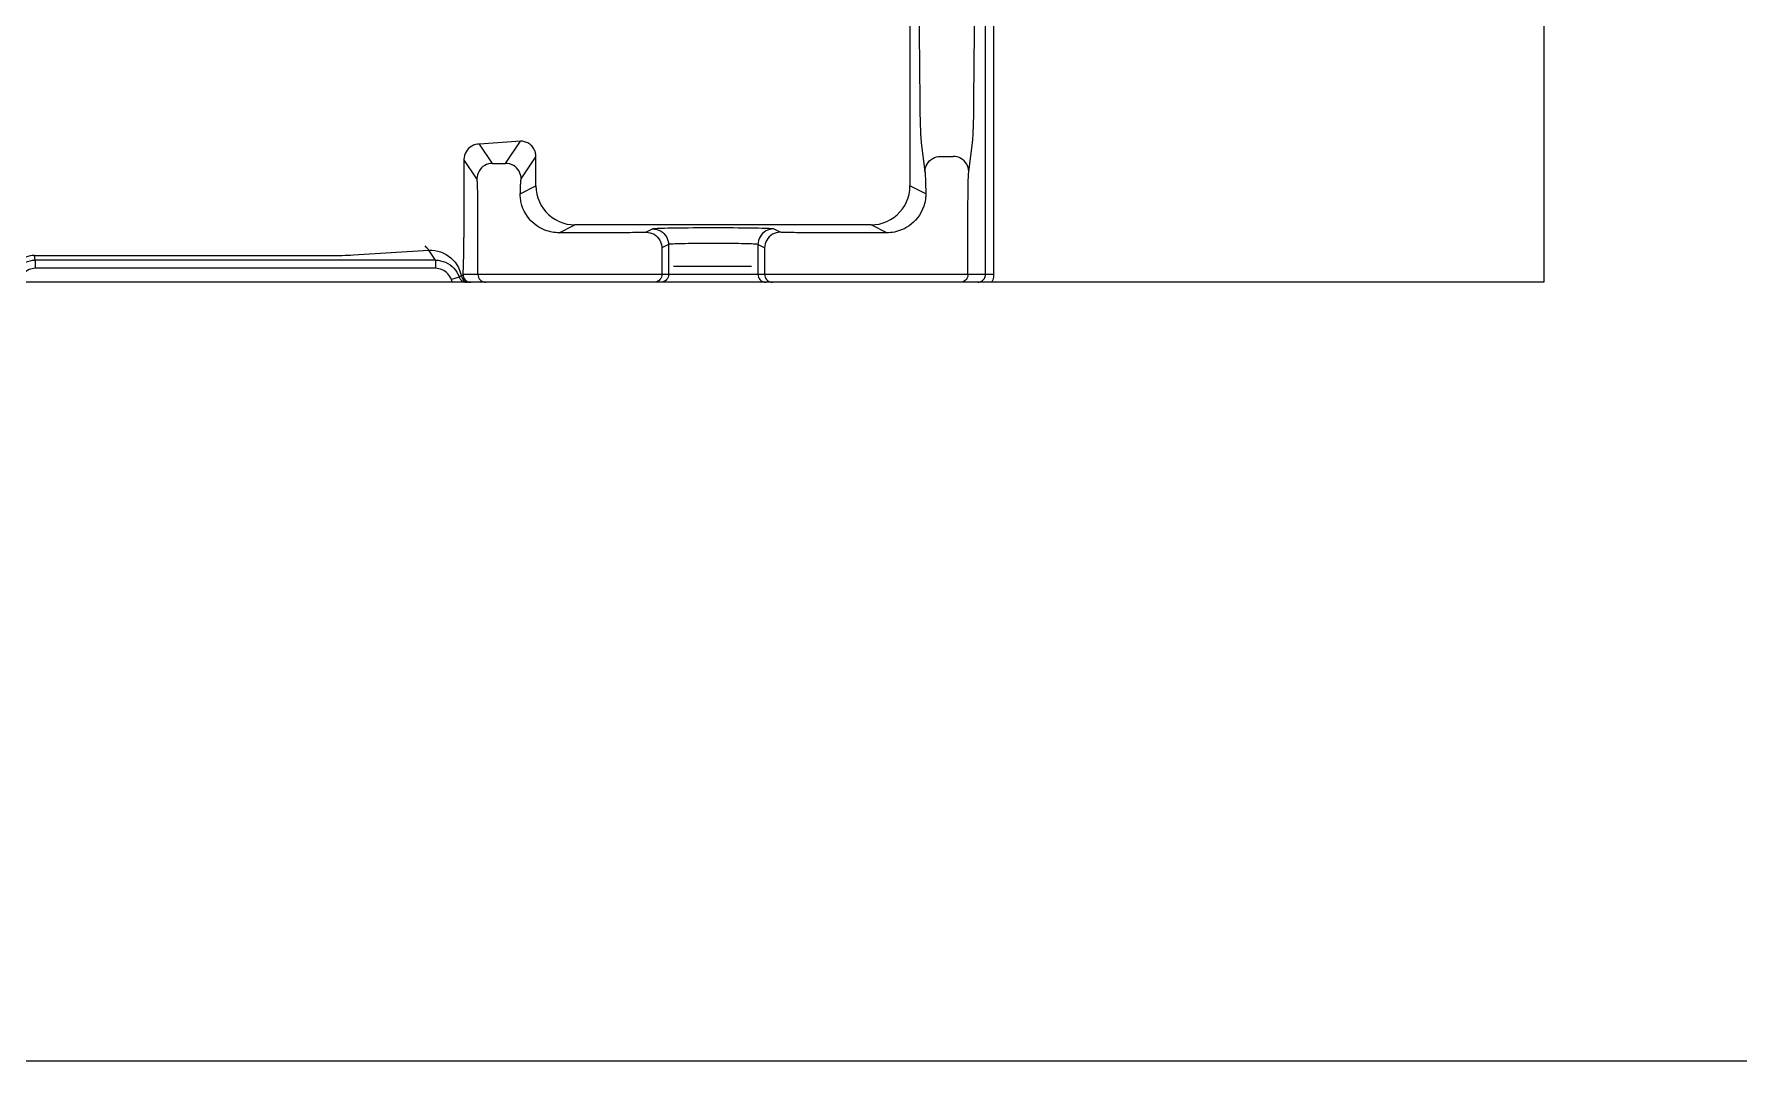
# Model space of a CAD drawing. Header units: millimetres. Extents: x 100 to 940, y 100 to 694.
# Drawn here: x 603.852 to 607.956, y 498.831 to 501.303 of the extents above; entities that cross this region are included whole.
import ezdxf

# ---------------------------------------------------------------- set-up
doc = ezdxf.new("R2010")
doc.units = ezdxf.units.MM
for name, color, linetype, lineweight in [('DTM_CURVE', 7, 'Continuous', 9), ('OUTLINE', 6, 'Continuous', 9), ('PAREDE', 7, 'Continuous', 9)]:
    doc.layers.add(name, color=color, linetype=linetype, lineweight=lineweight)

msp = doc.modelspace()

# ---------------------------------------------------------------- linework, layer by layer
at = {"color": 9, "linetype": 'Continuous'}
for p, q in [((606.1144, 501.1445), (606.1302, 502.7553)), ((605.9696, 502.5944), (605.9839, 501.1407)), ((605.9602, 502.3619), (605.9602, 500.9375)), ((605.9839, 501.1407), (605.984, 501.1328)), ((605.984, 501.1328), (605.9841, 501.1246)), ((605.9841, 501.1246), (605.9842, 501.1162)), ((605.9842, 501.1162), (605.9844, 501.1077)), ((606.1139, 501.1116), (606.1141, 501.1201)), ((606.1141, 501.1201), (606.1142, 501.1285)), ((606.1142, 501.1285), (606.1143, 501.1367)), ((606.1143, 501.1367), (606.1144, 501.1445)), ((605.0226, 501.0453), (604.9241, 501.0383)), ((604.9552, 500.9917), (604.9241, 501.0383)), ((604.9868, 500.9917), (605.0226, 501.0453)), ((605.9874, 501.0411), (605.9964, 500.9722)), ((604.8866, 501.0009), (604.8866, 500.8134)), ((604.9177, 500.9543), (604.8866, 501.0009)), ((604.9552, 500.9917), (604.9868, 500.9917)), ((605.0243, 500.9543), (605.06, 501.0078)), ((605.06, 500.9375), (605.06, 501.0078)), ((606.0339, 501.0085), (606.0644, 501.0085)), ((605.0222, 500.9186), (605.06, 500.9375)), ((605.9982, 500.9185), (605.9602, 500.9375)), ((604.9202, 500.7243), (604.9202, 500.8794)), ((606.0999, 500.7243), (606.0999, 500.8998)), ((605.1156, 500.8247), (605.1537, 500.8438)), ((605.8665, 500.8438), (605.1537, 500.8438)), ((605.3414, 500.834), (605.3254, 500.826)), ((605.6478, 500.826), (605.6319, 500.834)), ((605.9045, 500.8247), (605.717, 500.8247)), ((605.9045, 500.8247), (605.8665, 500.8438)), ((604.6203, 500.7714), (604.802, 500.7827)), ((604.7974, 500.7887), (604.7934, 500.7931)), ((604.7986, 500.7875), (604.7974, 500.7887)), ((604.8178, 500.7587), (604.802, 500.7827)), ((604.8863, 500.7813), (604.8864, 500.7871)), ((604.8864, 500.7871), (604.8865, 500.7927)), ((604.8865, 500.7982), (604.8866, 500.8035)), ((604.8865, 500.7927), (604.8865, 500.7982)), ((604.8866, 500.8086), (604.8866, 500.8134)), ((604.8866, 500.8035), (604.8866, 500.8086)), ((605.3789, 500.7965), (605.3629, 500.7885)), ((605.3629, 500.7885), (605.3629, 500.7243)), ((605.3789, 500.7965), (605.3789, 500.7243)), ((605.5944, 500.7965), (605.5944, 500.7243)), ((605.6104, 500.7885), (605.5944, 500.7965)), ((605.6104, 500.7885), (605.6104, 500.7243)), ((603.8526, 500.7701), (604.5798, 500.7701)), ((603.8541, 500.7587), (603.8526, 500.7701)), ((603.8541, 500.7587), (603.8541, 500.7391)), ((604.8178, 500.7587), (604.8178, 500.7391)), ((604.8851, 500.7373), (604.8853, 500.7422)), ((604.8853, 500.7422), (604.8855, 500.7473)), ((604.8855, 500.7473), (604.8857, 500.7527)), ((604.8857, 500.7527), (604.8858, 500.7582)), ((604.8858, 500.7582), (604.886, 500.7639)), ((604.886, 500.7639), (604.8861, 500.7696)), ((604.8861, 500.7696), (604.8862, 500.7755)), ((604.8862, 500.7755), (604.8863, 500.7813)), ((606.1617, 500.7243), (604.8844, 500.7243)), ((604.8849, 500.7327), (604.8851, 500.7373)), ((604.8999, 500.7059), (604.9031, 500.7056))]:
    msp.add_line(p, q, dxfattribs=at)
at = {"color": 7, "linetype": 'Continuous'}
for p, q in [((606.1421, 500.7243), (606.1421, 501.9386)), ((604.8178, 500.7587), (603.8541, 500.7587))]:
    msp.add_line(p, q, dxfattribs=at)
at = {"color": 9, "linetype": 'Continuous'}
for points in [[(606.1019, 500.9722), (606.1109, 501.0411), (606.111, 501.0422), (606.1111, 501.0435), (606.1112, 501.0449), (606.1114, 501.0465), (606.1115, 501.0482), (606.1117, 501.0501), (606.1118, 501.0522), (606.112, 501.0545), (606.1121, 501.057), (606.1123, 501.0596), (606.1124, 501.0625), (606.1125, 501.0654), (606.1127, 501.0686), (606.1128, 501.0719), (606.113, 501.0754), (606.1131, 501.079), (606.1132, 501.0828), (606.1133, 501.0866), (606.1134, 501.0906), (606.1136, 501.0947), (606.1137, 501.0988), (606.1138, 501.1031), (606.1139, 501.1073), (606.1139, 501.1116)], [(605.9844, 501.1077), (605.9846, 501.0993), (605.9847, 501.0952), (605.9848, 501.0911), (605.9849, 501.0871), (605.985, 501.0833), (605.9852, 501.0795), (605.9853, 501.0759), (605.9854, 501.0724), (605.9856, 501.069), (605.9857, 501.0658), (605.9858, 501.0628), (605.986, 501.06), (605.9861, 501.0573), (605.9863, 501.0548), (605.9864, 501.0525), (605.9866, 501.0504), (605.9867, 501.0484), (605.9869, 501.0466), (605.987, 501.045), (605.9871, 501.0435), (605.9873, 501.0422), (605.9874, 501.0411)], [(604.9241, 501.0383), (604.9192, 501.038), (604.9144, 501.0371), (604.9098, 501.0355), (604.9054, 501.0333), (604.9013, 501.0306), (604.8976, 501.0274), (604.8944, 501.0237), (604.8917, 501.0196), (604.8895, 501.0152), (604.8879, 501.0106), (604.887, 501.0058), (604.8866, 501.0009)], [(605.06, 501.0078), (605.0599, 501.0103), (605.0596, 501.013), (605.0592, 501.0157), (605.0585, 501.0184), (605.0576, 501.0212), (605.0564, 501.0239), (605.055, 501.0266), (605.0534, 501.0291), (605.0516, 501.0316), (605.0496, 501.0338), (605.0475, 501.0359), (605.0452, 501.0378), (605.0428, 501.0395), (605.0402, 501.041), (605.0377, 501.0422), (605.0351, 501.0432), (605.0324, 501.044), (605.0299, 501.0446), (605.0274, 501.045), (605.0249, 501.0453), (605.0226, 501.0453)], [(604.9552, 500.9917), (604.9503, 500.9914), (604.9455, 500.9904), (604.9409, 500.9888), (604.9365, 500.9867), (604.9324, 500.9839), (604.9287, 500.9807), (604.9255, 500.977), (604.9228, 500.973), (604.9206, 500.9686), (604.919, 500.9639), (604.918, 500.9591), (604.9177, 500.9543)], [(605.0243, 500.9543), (605.024, 500.9591), (605.023, 500.9639), (605.0214, 500.9686), (605.0193, 500.973), (605.0165, 500.977), (605.0133, 500.9807), (605.0096, 500.9839), (605.0055, 500.9867), (605.0012, 500.9888), (604.9965, 500.9904), (604.9917, 500.9914), (604.9868, 500.9917)], [(605.9964, 500.9722), (605.9967, 500.977), (605.9977, 500.9816), (605.9993, 500.986), (606.0015, 500.9903), (606.0042, 500.9942), (606.0075, 500.9977), (606.0111, 501.0009), (606.0152, 501.0035), (606.0196, 501.0056), (606.0242, 501.0072), (606.029, 501.0081), (606.0339, 501.0085)], [(606.1019, 500.9722), (606.1015, 500.977), (606.1005, 500.9816), (606.0989, 500.986), (606.0968, 500.9903), (606.094, 500.9942), (606.0908, 500.9977), (606.0871, 501.0009), (606.0831, 501.0035), (606.0787, 501.0056), (606.0741, 501.0072), (606.0693, 501.0081), (606.0644, 501.0085)], [(604.9202, 500.8794), (604.9202, 500.8855), (604.9202, 500.8915), (604.9201, 500.8975), (604.92, 500.9035), (604.92, 500.9095), (604.9199, 500.9153), (604.9198, 500.9208), (604.9196, 500.926), (604.9195, 500.9309), (604.9193, 500.9354), (604.9191, 500.9395), (604.9189, 500.9431), (604.9188, 500.9463), (604.9185, 500.9489), (604.9183, 500.951), (604.9181, 500.9526), (604.9179, 500.9537), (604.9177, 500.9543)], [(605.0222, 500.9186), (605.0223, 500.9214), (605.0223, 500.9241), (605.0224, 500.9267), (605.0225, 500.9294), (605.0226, 500.9319), (605.0227, 500.9344), (605.0228, 500.9368), (605.0229, 500.9391), (605.023, 500.9412), (605.0231, 500.9432), (605.0232, 500.9451), (605.0233, 500.9468), (605.0234, 500.9483), (605.0235, 500.9496), (605.0236, 500.9508), (605.0238, 500.9517), (605.0239, 500.9525), (605.024, 500.9532), (605.0241, 500.9537), (605.0242, 500.9541), (605.0243, 500.9543)], [(605.9964, 500.9722), (605.9966, 500.9701), (605.9968, 500.9673), (605.997, 500.9641), (605.9972, 500.9602), (605.9974, 500.9558), (605.9976, 500.9511), (605.9978, 500.946), (605.9979, 500.9406), (605.998, 500.9352), (605.9981, 500.9297), (605.9982, 500.9241), (605.9982, 500.9185)], [(606.0999, 500.8998), (606.1, 500.9064), (606.1, 500.9128), (606.1, 500.9191), (606.1001, 500.9253), (606.1002, 500.9314), (606.1003, 500.9372), (606.1004, 500.9428), (606.1006, 500.948), (606.1007, 500.9529), (606.1009, 500.9573), (606.1011, 500.9613), (606.1013, 500.9648), (606.1015, 500.9678), (606.1017, 500.9703), (606.1019, 500.9722)], [(605.0261, 500.8905), (605.0252, 500.8937), (605.0244, 500.8969), (605.0237, 500.9), (605.0231, 500.9032), (605.0227, 500.9064), (605.0224, 500.9095), (605.0222, 500.9126), (605.0222, 500.9156), (605.0222, 500.9186)], [(605.06, 500.9375), (605.0605, 500.9277), (605.062, 500.918), (605.0646, 500.9085), (605.0681, 500.8994), (605.0725, 500.8906), (605.0779, 500.8824), (605.084, 500.8748), (605.091, 500.8679), (605.0986, 500.8617), (605.1068, 500.8563), (605.1156, 500.8519), (605.1247, 500.8484), (605.1342, 500.8458), (605.1439, 500.8443), (605.1537, 500.8438)], [(605.8665, 500.8438), (605.8763, 500.8443), (605.886, 500.8458), (605.8954, 500.8484), (605.9046, 500.8519), (605.9133, 500.8563), (605.9215, 500.8617), (605.9292, 500.8679), (605.9361, 500.8748), (605.9423, 500.8824), (605.9476, 500.8906), (605.9521, 500.8994), (605.9556, 500.9085), (605.9581, 500.918), (605.9597, 500.9277), (605.9602, 500.9375)], [(605.9974, 500.9051), (605.9958, 500.8969), (605.9935, 500.8889), (605.9906, 500.8813), (605.9871, 500.874), (605.983, 500.8672), (605.9786, 500.8609), (605.9738, 500.8552), (605.9687, 500.8501), (605.9635, 500.8456), (605.9583, 500.8416), (605.953, 500.8382), (605.9478, 500.8353), (605.9426, 500.8328), (605.9375, 500.8307), (605.9324, 500.829), (605.9275, 500.8276), (605.9227, 500.8265), (605.918, 500.8257), (605.9134, 500.8252), (605.9089, 500.8248), (605.9045, 500.8247)], [(605.9982, 500.9185), (605.9982, 500.9162), (605.9982, 500.9139), (605.9981, 500.9117), (605.9979, 500.9095), (605.9977, 500.9073), (605.9974, 500.9051)], [(605.1156, 500.8247), (605.1116, 500.8248), (605.1075, 500.8251), (605.1033, 500.8255), (605.0991, 500.8262), (605.0947, 500.8271), (605.0903, 500.8282), (605.0857, 500.8296), (605.0811, 500.8313), (605.0764, 500.8333), (605.0716, 500.8357), (605.0668, 500.8384), (605.062, 500.8415), (605.0572, 500.8451), (605.0525, 500.8491), (605.0479, 500.8536), (605.0434, 500.8586), (605.0392, 500.8641), (605.0352, 500.8701), (605.0317, 500.8765), (605.0287, 500.8833), (605.0261, 500.8905)], [(605.3254, 500.826), (605.3251, 500.8259), (605.3242, 500.8258), (605.3227, 500.8257), (605.3207, 500.8256), (605.3182, 500.8255), (605.3152, 500.8254), (605.3115, 500.8253), (605.3074, 500.8252), (605.3028, 500.8251), (605.2977, 500.825), (605.2923, 500.825), (605.2866, 500.8249), (605.2807, 500.8249), (605.2745, 500.8248), (605.2684, 500.8248), (605.2624, 500.8248), (605.2564, 500.8247), (605.1156, 500.8247)], [(605.3254, 500.826), (605.3303, 500.8257), (605.3351, 500.8247), (605.3398, 500.8231), (605.3442, 500.821), (605.3482, 500.8182), (605.3519, 500.815), (605.3552, 500.8113), (605.3579, 500.8073), (605.36, 500.8029), (605.3616, 500.7982), (605.3626, 500.7934), (605.3629, 500.7885)], [(605.6319, 500.834), (605.6308, 500.8342), (605.6288, 500.8344), (605.6258, 500.8346), (605.6217, 500.8348), (605.6166, 500.835), (605.6106, 500.8352), (605.6037, 500.8354), (605.5959, 500.8356), (605.5874, 500.8357), (605.5781, 500.8359), (605.5682, 500.836), (605.5577, 500.8361), (605.5467, 500.8362), (605.5352, 500.8363), (605.5234, 500.8364), (605.5114, 500.8364), (605.4991, 500.8364), (605.4867, 500.8364), (605.4744, 500.8364), (605.462, 500.8364), (605.45, 500.8364), (605.4382, 500.8363), (605.4267, 500.8362), (605.4157, 500.8361), (605.4052, 500.836), (605.3952, 500.8359), (605.386, 500.8357), (605.3775, 500.8356), (605.3697, 500.8354), (605.3627, 500.8352), (605.3567, 500.835), (605.3516, 500.8348), (605.3475, 500.8346), (605.3444, 500.8344), (605.3424, 500.8342), (605.3414, 500.834)], [(605.3414, 500.834), (605.3463, 500.8337), (605.3511, 500.8327), (605.3557, 500.8311), (605.3601, 500.829), (605.3642, 500.8262), (605.3679, 500.823), (605.3711, 500.8193), (605.3739, 500.8152), (605.376, 500.8108), (605.3776, 500.8062), (605.3786, 500.8014), (605.3789, 500.7965)], [(605.6319, 500.834), (605.627, 500.8337), (605.6222, 500.8327), (605.6175, 500.8311), (605.6131, 500.829), (605.609, 500.8262), (605.6054, 500.823), (605.6021, 500.8193), (605.5994, 500.8152), (605.5972, 500.8108), (605.5957, 500.8062), (605.5947, 500.8014), (605.5944, 500.7965)], [(605.6478, 500.826), (605.6429, 500.8257), (605.6381, 500.8247), (605.6335, 500.8231), (605.6291, 500.821), (605.625, 500.8182), (605.6213, 500.815), (605.6181, 500.8113), (605.6154, 500.8073), (605.6132, 500.8029), (605.6116, 500.7982), (605.6107, 500.7934), (605.6104, 500.7885)], [(605.717, 500.8247), (605.7111, 500.8248), (605.7052, 500.8248), (605.6992, 500.8248), (605.6931, 500.8248), (605.6872, 500.8249), (605.6816, 500.825), (605.6761, 500.825), (605.671, 500.8251), (605.6664, 500.8252), (605.6621, 500.8253), (605.6584, 500.8254), (605.6553, 500.8255), (605.6527, 500.8256), (605.6507, 500.8257), (605.6492, 500.8258), (605.6482, 500.8259), (605.6478, 500.826)], [(604.802, 500.7827), (604.802, 500.783), (604.8019, 500.7832), (604.8018, 500.7835), (604.8016, 500.7838), (604.8014, 500.7842), (604.8011, 500.7845), (604.8008, 500.7849), (604.8004, 500.7854), (604.8, 500.7859), (604.7996, 500.7864), (604.7991, 500.7869), (604.7986, 500.7875)], [(604.802, 500.7827), (604.8093, 500.7827), (604.8165, 500.782), (604.8236, 500.7806), (604.8305, 500.7785), (604.8372, 500.7758), (604.8436, 500.7725), (604.8497, 500.7686), (604.8553, 500.7641), (604.8606, 500.7591), (604.8653, 500.7536), (604.8695, 500.7477), (604.8731, 500.7414), (604.8762, 500.7347), (604.8786, 500.7278), (604.8803, 500.7208)], [(605.5944, 500.7965), (605.5937, 500.7967), (605.5921, 500.7969), (605.5898, 500.7971), (605.5868, 500.7974), (605.583, 500.7975), (605.5785, 500.7977), (605.5734, 500.7979), (605.5676, 500.7981), (605.5613, 500.7982), (605.5544, 500.7984), (605.5471, 500.7985), (605.5393, 500.7986), (605.5311, 500.7987), (605.5226, 500.7988), (605.5139, 500.7989), (605.5049, 500.7989), (605.4958, 500.7989), (605.4867, 500.7989), (605.4775, 500.7989), (605.4684, 500.7989), (605.4595, 500.7989), (605.4507, 500.7988), (605.4422, 500.7987), (605.434, 500.7986), (605.4263, 500.7985), (605.4189, 500.7984), (605.412, 500.7982), (605.4057, 500.7981), (605.3999, 500.7979), (605.3948, 500.7977), (605.3903, 500.7976), (605.3865, 500.7974), (605.3834, 500.7971), (605.3811, 500.7969), (605.3796, 500.7967), (605.3789, 500.7965)], [(603.8526, 500.7701), (603.8472, 500.7698), (603.8419, 500.769), (603.8366, 500.7677), (603.8315, 500.766), (603.8266, 500.7637), (603.8219, 500.761), (603.8175, 500.7579), (603.8135, 500.7544), (603.8098, 500.7506), (603.8065, 500.7464), (603.8036, 500.742), (603.8012, 500.7373), (603.7992, 500.7324), (603.7978, 500.7273), (603.7968, 500.7222)], [(604.5798, 500.7701), (604.5866, 500.7701), (604.5934, 500.7703), (604.6002, 500.7704), (604.6069, 500.7707), (604.6136, 500.771), (604.6203, 500.7714)], [(604.8804, 500.7208), (604.8798, 500.7206), (604.8794, 500.7204), (604.8789, 500.7202), (604.8784, 500.72), (604.878, 500.7198), (604.8775, 500.7195), (604.8771, 500.7193), (604.8766, 500.7191), (604.8762, 500.7189), (604.8757, 500.7187), (604.8753, 500.7184), (604.8749, 500.7182)], [(604.8803, 500.7208), (604.8811, 500.718), (604.8823, 500.7154), (604.8838, 500.713), (604.8857, 500.7108), (604.8879, 500.709), (604.8904, 500.7075), (604.8931, 500.7064), (604.8959, 500.7058), (604.8987, 500.7056)], [(604.8819, 500.7217), (604.8817, 500.7215), (604.8816, 500.7214), (604.8814, 500.7213), (604.8813, 500.7213), (604.8812, 500.7212), (604.881, 500.7211), (604.8809, 500.721), (604.8808, 500.721), (604.8807, 500.7209), (604.8806, 500.7209), (604.8805, 500.7208), (604.8804, 500.7208)], [(604.8844, 500.7243), (604.8843, 500.7241), (604.8841, 500.7238), (604.8839, 500.7236), (604.8837, 500.7234), (604.8835, 500.7231), (604.8833, 500.7229), (604.8831, 500.7227), (604.8829, 500.7225), (604.8828, 500.7224), (604.8826, 500.7222), (604.8824, 500.7221), (604.8822, 500.7219), (604.8819, 500.7217)], [(604.8844, 500.7243), (604.8845, 500.7263), (604.8847, 500.7284), (604.8848, 500.7305), (604.8849, 500.7327)], [(604.8844, 500.7243), (604.8847, 500.7211), (604.8855, 500.7179), (604.8869, 500.7149), (604.8888, 500.7123), (604.8911, 500.71), (604.8938, 500.7081), (604.8967, 500.7067), (604.8999, 500.7059)], [(604.9202, 500.7243), (604.9205, 500.7211), (604.9213, 500.7179), (604.9227, 500.7149), (604.9246, 500.7123), (604.9269, 500.71), (604.9296, 500.7081), (604.9325, 500.7067), (604.9357, 500.7059), (604.9389, 500.7056)], [(605.3629, 500.7243), (605.3626, 500.7211), (605.3618, 500.7179), (605.3604, 500.7149), (605.3585, 500.7123), (605.3562, 500.71), (605.3535, 500.7081), (605.3506, 500.7067), (605.3474, 500.7059), (605.3442, 500.7056)], [(605.3789, 500.7243), (605.3786, 500.7211), (605.3778, 500.7179), (605.3764, 500.7149), (605.3745, 500.7123), (605.3722, 500.71), (605.3695, 500.7081), (605.3666, 500.7067), (605.3634, 500.7059), (605.3601, 500.7056)], [(605.5944, 500.7243), (605.5947, 500.7211), (605.5955, 500.7179), (605.5969, 500.7149), (605.5988, 500.7123), (605.6011, 500.71), (605.6037, 500.7081), (605.6067, 500.7067), (605.6099, 500.7059), (605.6131, 500.7056)], [(605.6104, 500.7243), (605.6106, 500.7211), (605.6115, 500.7179), (605.6129, 500.7149), (605.6147, 500.7123), (605.6171, 500.71), (605.6197, 500.7081), (605.6227, 500.7067), (605.6258, 500.7059), (605.6291, 500.7056)], [(606.0999, 500.7243), (606.0997, 500.7211), (606.0988, 500.7179), (606.0974, 500.7149), (606.0956, 500.7123), (606.0933, 500.71), (606.0906, 500.7081), (606.0876, 500.7067), (606.0845, 500.7059), (606.0812, 500.7056)]]:
    msp.add_lwpolyline(points, dxfattribs=at)
at = {"color": 7, "linetype": 'Continuous'}
for points in [[(603.801, 500.7188), (603.8031, 500.7245), (603.8058, 500.73), (603.809, 500.735), (603.8126, 500.7396), (603.8166, 500.7438), (603.821, 500.7475), (603.8259, 500.7508), (603.8311, 500.7536), (603.8366, 500.7558), (603.8423, 500.7574), (603.8481, 500.7584), (603.8541, 500.7587)], [(604.8178, 500.7587), (604.8241, 500.7584), (604.8303, 500.7574), (604.8364, 500.7558), (604.8422, 500.7536), (604.8478, 500.7508), (604.853, 500.7474), (604.8578, 500.7436), (604.8622, 500.7393), (604.8662, 500.7346), (604.8696, 500.7295), (604.8725, 500.724), (604.8756, 500.7165)], [(604.8756, 500.7165), (604.8764, 500.7148), (604.8775, 500.7132), (604.8788, 500.7117), (604.8802, 500.7103), (604.8817, 500.709), (604.8834, 500.708), (604.8852, 500.7071), (604.887, 500.7064), (604.8889, 500.7059), (604.8908, 500.7057), (604.8926, 500.7056)], [(606.1233, 500.7056), (606.1258, 500.7057), (606.1282, 500.7062), (606.1305, 500.707), (606.1327, 500.7081), (606.1347, 500.7094), (606.1366, 500.711), (606.1382, 500.7129), (606.1395, 500.7149), (606.1406, 500.717), (606.1414, 500.7194), (606.1419, 500.7218), (606.1421, 500.7243)]]:
    msp.add_lwpolyline(points, dxfattribs=at)
at = {"layer": 'DTM_CURVE', "color": 4, "linetype": 'Continuous'}
msp.add_line((605.5788, 500.7431), (605.3913, 500.7431), dxfattribs=at)
at = {"layer": 'OUTLINE'}
for p, q in [((606.1617, 501.9386), (606.1617, 500.7243)), ((604.8178, 500.7391), (603.8541, 500.7391)), ((604.8563, 500.7118), (604.8547, 500.7156)), ((604.8749, 500.7182), (604.8563, 500.7118)), ((606.1568, 500.7056), (604.8591, 500.7056))]:
    msp.add_line(p, q, dxfattribs=at)
for points in [[(603.8541, 500.7391), (603.8504, 500.7389), (603.8467, 500.7382), (603.8431, 500.7373), (603.8396, 500.7359), (603.8362, 500.7341), (603.8331, 500.732), (603.8301, 500.7295), (603.8274, 500.7267), (603.825, 500.7236), (603.8229, 500.7203), (603.8212, 500.7167), (603.8198, 500.7129)], [(604.8547, 500.7156), (604.8528, 500.7193), (604.8505, 500.7228), (604.8478, 500.726), (604.8448, 500.7289), (604.8415, 500.7315), (604.8379, 500.7337), (604.8341, 500.7356), (604.8302, 500.7371), (604.8261, 500.7382), (604.822, 500.7388), (604.8178, 500.7391)], [(604.8591, 500.7056), (604.8585, 500.7066), (604.858, 500.7076), (604.8576, 500.7086), (604.8571, 500.7097), (604.8567, 500.7107), (604.8563, 500.7118)], [(606.1617, 500.7243), (606.1616, 500.7211), (606.1612, 500.7178), (606.1605, 500.7146), (606.1595, 500.7115), (606.1583, 500.7085), (606.1568, 500.7056)]]:
    msp.add_lwpolyline(points, dxfattribs=at)
at = {"layer": 'PAREDE'}
for p, q in [((607.4862, 546.0524), (607.4862, 500.7056)), ((607.4862, 500.7056), (596.2362, 500.7056)), ((594.3612, 498.8306), (672.1737, 498.8306))]:
    msp.add_line(p, q, dxfattribs=at)

doc.saveas('drawing.dxf')
